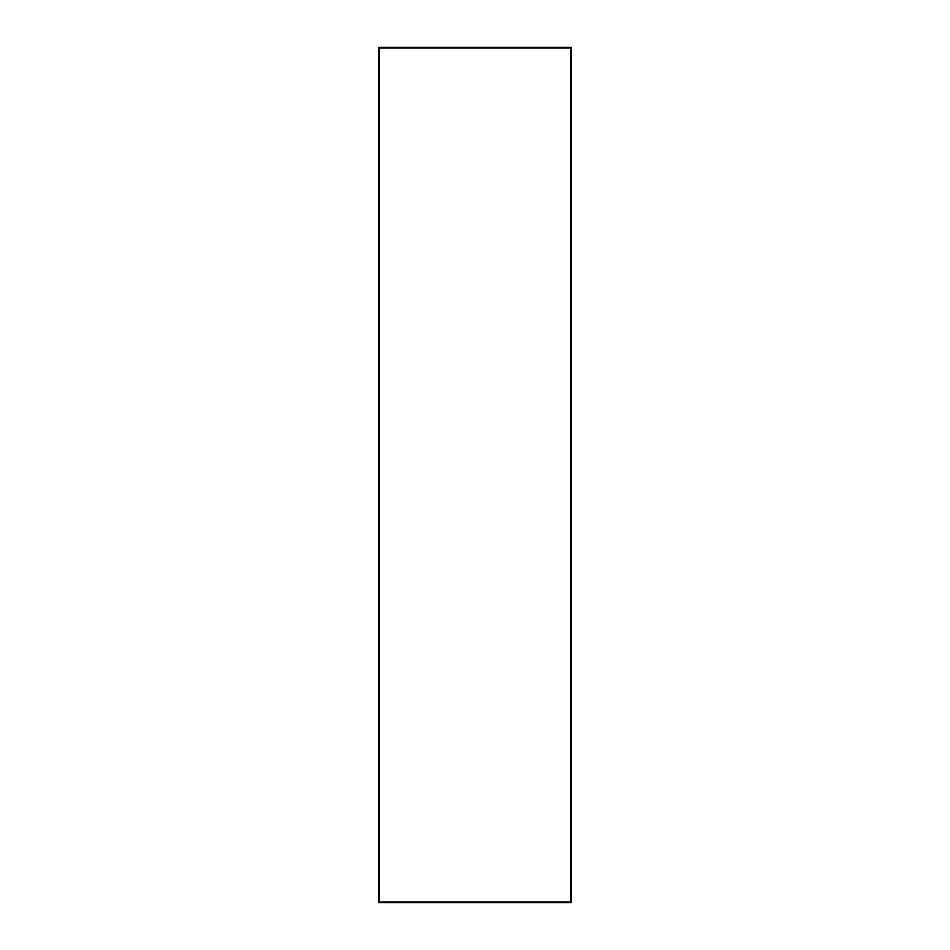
<?xml version="1.0" encoding="UTF-8"?>
<svg xmlns="http://www.w3.org/2000/svg" width="950" height="950" viewBox="0 0 950 950"><rect width="100%" height="100%" fill="white"/><g stroke="black" fill="none" stroke-linecap="round" stroke-linejoin="round"><path stroke-width="1.43" d="M571.188 47.5L378.812 47.5L378.812 902.5L571.188 902.5L571.188 47.5M570.76 47.928L379.24 47.928L379.24 902.072L570.76 902.072L570.76 47.928"/></g></svg>
